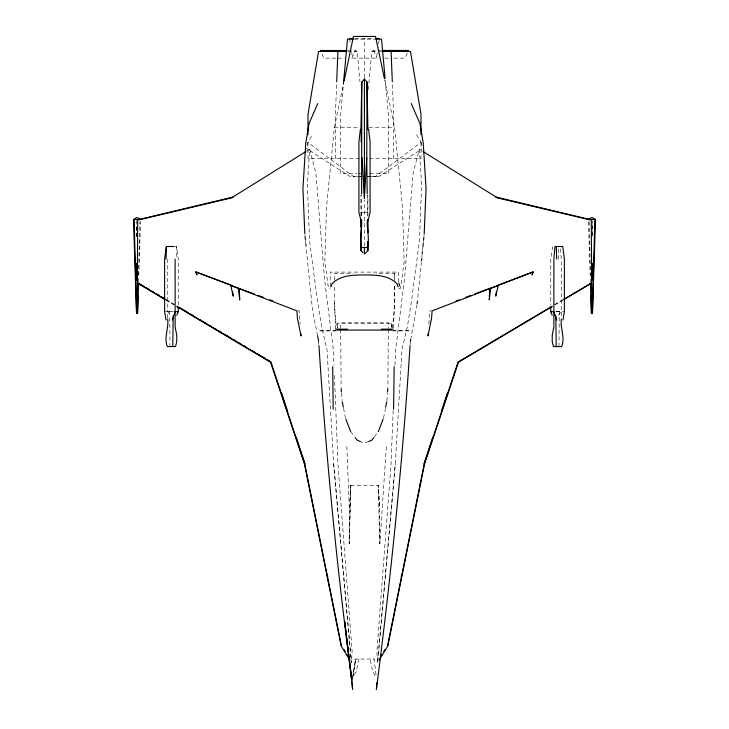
<?xml version="1.0" encoding="UTF-8"?>
<svg xmlns="http://www.w3.org/2000/svg" width="729" height="729" viewBox="0 0 729 729"><rect width="100%" height="100%" fill="white"/><g stroke="black" fill="none" stroke-linecap="round" stroke-linejoin="round"><path stroke-width="0.55" stroke-dasharray="3.65 2.73" d="M136.551 236.515L136.678 224.578M167.697 318.035L167.697 311.256L175.151 311.256M167.752 259.096L167.752 311.711L170.55 315.329M169.693 311.256L169.985 345.601M178.24 304.995L178.24 259.096L176.609 246.511L174.878 246.511M308.002 142.702L308.002 158.621L360.655 158.621M335.777 329.162L334.265 302.854L334.265 284.775M334.265 280.255L334.265 273.475L353.046 273.475M335.422 158.621L335.422 114.28L336.661 82.878M340.698 329.581L341.108 387.418M340.698 328.46L340.698 322.865L388.302 322.865L388.302 328.46M360.919 215.602L360.919 195.254M361.593 215.602L361.593 212.212L367.407 212.212L367.407 215.602M364.409 246.238L364.409 199.956M364.5 77.812L364.5 38.509M367.899 215.602L367.899 195.254M388.302 329.581L387.901 387.418M391.792 328.105L391.792 323.193L337.208 323.193L337.208 328.105M393.578 158.621L393.578 114.28L392.348 82.878M394.744 273.475L394.744 280.255L394.744 273.475L375.954 273.475M421.007 142.702L421.007 158.621L366.158 158.621M349.191 543.77L350.849 485.35L349.191 543.77L349.328 508.523L346.758 444.353M592.504 236.451L592.595 220.595M361.347 215.474L361.593 195.053M138.501 274.961L139.886 221.725M138.61 281.758L140.533 221.725M558.45 259.096L558.861 246.511M393.159 410.463L390.999 464.774L376.866 651.462L377.504 662.825L395.318 463.854L401.971 349.574L407.429 326.446L411.703 299.564L419.476 240.515L421.608 184.282L419.284 149.208L422.164 151.003M394.963 365.202L395.546 350.494L404.477 279.143L413.079 173.374L419.284 149.208M377.759 661.941L395.318 463.854M393.296 328.059L394.744 302.854L394.744 284.775L394.744 302.854L392.457 329.162M410.117 344.589L410.327 341.281M349.328 508.523L350.849 485.35M379.845 543.77L379.663 508.523L378.151 485.35L379.845 543.77L386.516 444.344M428.834 323.949L429.755 310.855L431.313 310.855M386.917 400.813L387.491 393.004M558.933 346.567L559.307 311.256M368.355 89.612L371.763 51.477L373.649 50.438L376.92 50.438M343.724 80.618L340.37 117.597L340.37 173.675L356.827 173.675M421.426 261.884L417.517 300.266M421.872 257.355L422.091 255.086M422.538 250.566L422.756 248.297M423.203 243.768L423.421 241.509M423.986 235.85L424.205 233.59M344.161 80.737L334.429 127.238L326.528 207.082L324.833 261.511L328.433 288.201L330.237 288.93M337.409 328.105L337.892 323.193M417.043 304.777L410.983 337.974M352.69 678.526L354.895 659.034L374.114 659.034L376.401 677.441M377.248 52.688L376.419 58.138L352.59 58.138L351.761 52.688M378.57 43.968L379.399 38.509M352.371 681.77L355.98 659.034L354.895 659.034M352.599 677.441L355.98 659.034M383.572 417.936L385.45 408.304M358.996 659.034L356.208 671.81L353.775 675.71M306.827 151.003L309.707 149.208L307.383 184.282L309.515 240.515L317.288 299.564L321.562 326.446L327.02 349.574L333.672 463.854L351.487 662.825L352.125 651.462L337.992 464.774L334.438 375.389M307.009 145.29L307.939 142.328L312.404 134.701M407.265 53.326L405.078 58.138L391.108 58.138M351.87 58.138L355.36 50.501L357.246 51.477L359.944 81.757M374.414 436.753L378.351 431.522M558.45 315.329L561.248 311.711L561.248 259.096L560.255 247.559M416.605 134.701L421.061 142.328L375.754 176.29L365.621 176.327M371.863 176.336L379.244 176.336L421.982 148.871M554.878 304.922L562.67 300.284M554.496 304.558L563.289 299.337M368.664 441.528L364.5 443.25L360.345 441.528M398.763 288.93L400.567 288.201L404.176 261.511L402.481 207.082L394.58 127.238L384.611 79.634M361.128 176.318L353.255 176.336L307.939 142.328M367.881 176.309L379.244 176.336M354.932 38.509L374.077 38.509M354.285 39.166L374.715 39.166M378.014 50.438L381.285 50.438M347.715 50.501L355.36 50.501M348.143 51.477L357.246 51.477M371.763 51.477L380.866 51.477M335.75 58.138L323.922 58.138L320.432 50.501M337.892 58.138L344.343 58.138M384.657 58.138L390.033 58.138M334.429 127.238L360.044 127.238M368.956 127.238L394.58 127.238M357.921 173.675L361.21 173.675M369.986 173.675L388.639 173.675L388.639 117.597L385.185 79.497M363.379 176.327L349.756 176.336L306.071 148.26M367.662 176.336L370.815 176.336M361.156 212.731L367.853 212.731M552.618 246.511L550.76 259.096L550.76 304.995M297.678 310.855L299.236 310.855L300.157 323.949M555.835 311.256L561.303 311.256L561.303 318.035M164.608 311.711L173.01 311.711M555.99 311.711L564.392 311.711M336.078 330.82L318.682 330.82L336.616 330.857M392.931 330.82L410.327 330.82L392.375 330.857M350.722 485.35L378.315 485.35L379.663 508.523M373.029 659.034L374.114 659.034M166.157 299.92L173.985 304.558M165.702 299.337L174.495 304.558M166.321 300.284L174.113 304.922M350.649 431.522L354.595 436.753M375.235 675.71L372.801 671.81L370.004 659.034M373.649 50.438L377.139 58.138M309.707 149.208L315.912 173.374L324.514 279.143L333.445 350.494L334.028 365.202M421.061 142.328L422 145.29M317.58 335.768L312.541 310.417L306.134 247.167M343.55 408.304L345.437 417.936M349.61 38.509L350.439 43.968M304.913 234.72L305.132 236.98M305.36 239.249L305.797 243.768M333.672 463.854L351.232 661.941M334.265 302.854L336.397 328.059M341.518 393.004L342.092 400.813M318.682 341.281L318.883 344.589M588.467 221.725L590.39 281.758M176.382 246.511L176.755 258.048M589.114 221.725L590.499 274.961M592.312 224.578L592.44 236.515M367.216 195.053L367.471 215.474M136.405 220.595L136.496 236.451M398.763 282.196L398.763 272.099L330.237 272.099L330.237 286.688M391.792 323.193L391.792 330.073"/><path stroke-width="1.09" d="M136.551 263.342L136.715 280.501M167.697 319.165C168.873 328.378 163.697 337.545 167.324 346.567L175.534 346.567L176.764 341.755L176.764 335.167L175.151 327.075L175.106 259.096M173.165 315.775L172.791 346.567M176.792 315.329L178.24 311.711L178.24 307.237M308.002 134.747L308.002 114.28L318.546 51.477L347.004 51.477M363.015 252.735L360.919 250.639L360.919 243.86M360.919 226.901L360.919 220.122M360.919 129.707L361.794 82.049L364.409 79.042L367.024 82.049L367.899 129.707M361.183 141.945L361.183 129.361L360.372 129.361L358.923 141.945L358.923 212.731L361.183 221.069M361.593 220.122C362.34 229.28 359.197 238.483 361.593 247.523L367.407 247.523C369.813 238.483 366.669 229.28 367.407 220.122M364.409 254.139L364.409 247.368M367.024 82.049L366.76 157.61L364.409 198.288L364.409 79.042M365.101 253.437L367.899 250.639L367.899 243.86M367.899 232.551L367.899 220.122M421.007 134.747L421.007 114.28L410.463 51.477L382.005 51.477M137.152 313.479L137.708 219.456M360.919 250.639L361.292 220.012M361.611 193.914L361.794 82.049M393.587 409.133L394.161 366.623M137.499 313.479L137.972 295.354M138.145 288.556L138.264 284.028M592.395 313.479L594.846 219.456M592.276 280.501L592.44 263.342M490.544 288.356L489.651 288.356L489.287 299.947L490.544 288.356L533.154 271.99L532.042 274.842L533.154 271.99M138.574 282.888L137.599 313.479L136.505 313.479L133.498 219.456L137.052 217.388L140.606 219.456L133.498 219.456M166.066 259.096L166.476 246.511M595.502 219.456L588.394 219.456L591.948 217.388L595.502 219.456L592.495 313.479L591.401 313.479L590.426 282.888M336.707 81.757L337.892 51.477M424.205 233.59L426.064 188.811L423.267 143.248L419.959 123.52L411.247 103.573M376.811 682.854L376.401 689.297C391.045 575.154 402.791 460.564 410.044 345.692M428.151 333.773L427.996 335.96L431.577 318.063L432.097 310.855L498.262 285.422L495.756 296.147L496.403 291.855M387.573 391.883L387.819 388.539M343.724 80.618L347.478 39.166L353.155 39.166M421.535 260.745L421.754 258.485M422.2 253.956L422.428 251.696M422.866 247.167L423.203 243.768M423.54 240.379L423.868 236.98M417.161 303.647L417.398 301.396M562.934 320.049L564.392 311.711L564.392 259.096L562.752 246.511L554.979 246.511L553.894 259.096L553.849 327.075L552.236 335.167L552.236 341.755L553.466 346.567L561.676 346.567C565.303 337.545 560.127 328.378 561.303 319.165M385.659 407.238L386.707 401.889M410.327 341.281L410.764 339.076M401.214 576.539L401.67 574.315M419.448 486.17L419.904 483.938M387.582 645.721L424.269 463.854L458.058 362.031L552.063 306.298M344.161 80.737L353.428 36.45L375.581 36.45L384.383 78.522M367.826 221.069L370.086 212.731L370.086 141.945L368.637 129.361L367.826 129.361M330.911 286.916L331.914 283.891C340.243 275.134 353.246 274.97 364.5 274.951C375.754 274.97 388.767 275.134 397.086 283.891L398.098 286.916M423.95 463.854L432.844 437.054M441.382 411.329L447.424 393.113M172.308 320.049L175.106 311.711L178.24 311.711M378.351 431.522L383.172 418.984M423.13 151.605L496.185 197.067L495.984 197.568L589.998 219.876M317.762 103.573L309.05 123.52L305.733 143.248L302.936 188.811L304.804 233.59M380.902 656.218L382.06 654.305M383.791 651.444L384.948 649.539M379.217 660.009L387.819 645.94L424.57 463.826L458.45 362.258L551.953 306.654M373.758 437.628L371.781 440.243L368.664 441.528M139.248 219.447L232.806 197.067L305.861 151.605M563.645 299.71L590.918 283.49M563.818 299.337L591.237 283.08M498.417 285.021L532.79 271.999M456.026 300.986L459.179 299.801M465.485 297.441L470.734 295.464M474.944 293.887L489.651 288.356M138.993 219.876L233.007 197.568L232.806 197.067M195.837 271.99L196.948 274.842L195.837 271.99L231.622 285.413M349.61 38.509L352.8 38.509M376.21 38.509L379.399 38.509M375.854 39.166L381.531 39.166L385.085 78.377M382.379 50.438L408.577 50.438M320.432 50.501L346.63 50.501M174.021 246.511L166.248 246.511L164.608 259.096L164.608 311.711L166.066 320.049M232.587 291.855L233.234 296.147L230.728 285.422L254.047 293.887M550.76 307.237L550.76 311.711L553.903 311.711L556.692 320.049M335.777 329.162L347.615 329.162M381.385 329.162L393.232 329.162M337.208 330.073L391.792 330.073M497.369 285.413L498.262 285.422M496.185 197.067L589.743 219.447M258.257 295.464L263.506 297.441M269.812 299.801L272.965 300.986M196.201 271.999L230.574 285.021M230.728 285.422L296.894 310.855L297.414 318.063L300.995 335.96L300.84 333.773M360.345 441.528L357.219 440.243L355.251 437.628M137.754 283.08L165.173 299.337M176.928 306.298L270.933 362.031L304.722 463.854L341.409 645.721M139.312 283.663L144.196 286.561M146.155 287.727L149.081 289.468M152.015 291.208L153.974 292.365M156.899 294.106L158.858 295.272M160.808 296.43L163.743 298.17M180.355 308.039L188.173 312.686M190.132 313.844L193.067 315.584M199.901 319.648L201.86 320.815M203.81 321.972L206.744 323.712M209.679 325.453L211.629 326.619M214.563 328.36L216.522 329.517M218.472 330.684L221.406 332.424M224.341 334.164L231.175 338.229M233.134 339.386L236.068 341.136M238.018 342.293L240.953 344.033M243.887 345.774L245.837 346.94M252.681 351.004L254.631 352.162M257.565 353.902L259.524 355.059M261.474 356.226L264.408 357.966M267.343 359.707L269.293 360.873M138.073 283.49L165.346 299.71M177.038 306.654L270.541 362.258L304.421 463.826L341.172 645.94L349.774 660.009M344.042 649.539L345.2 651.444M346.931 654.305L348.079 656.218M550.76 311.711L552.208 315.329M345.838 418.984L350.649 431.522M398.809 283.098L399.866 286.16M281.567 393.113L287.609 411.329M296.147 437.054L305.041 463.854M327.321 574.315L327.777 576.539M317.58 335.768L318.682 341.281M342.302 401.889L343.341 407.238M350.977 672.812L344.708 621.5L352.599 689.297L352.198 682.854M351.241 675.045L351.788 679.51C336.935 568.684 326.136 457.283 318.956 345.692M305.132 236.98L305.36 239.249M305.797 243.768L306.025 246.037M556.209 346.567L555.835 315.775M341.19 388.539L341.436 391.883M362.049 157.61L364.382 198.252M238.447 288.356L239.704 299.947L239.34 288.356M391.108 51.477L392.302 81.757M556.282 246.511L556.692 259.096M590.736 284.028L590.855 288.556M591.028 295.354L591.501 313.479M134.154 219.456L136.605 313.479M366.76 157.61L367.206 193.914M367.525 220.012L367.68 232.487M367.79 241.563L367.899 250.639M332.706 366.623L333.199 409.133M591.292 219.456L591.848 313.479"/></g></svg>
